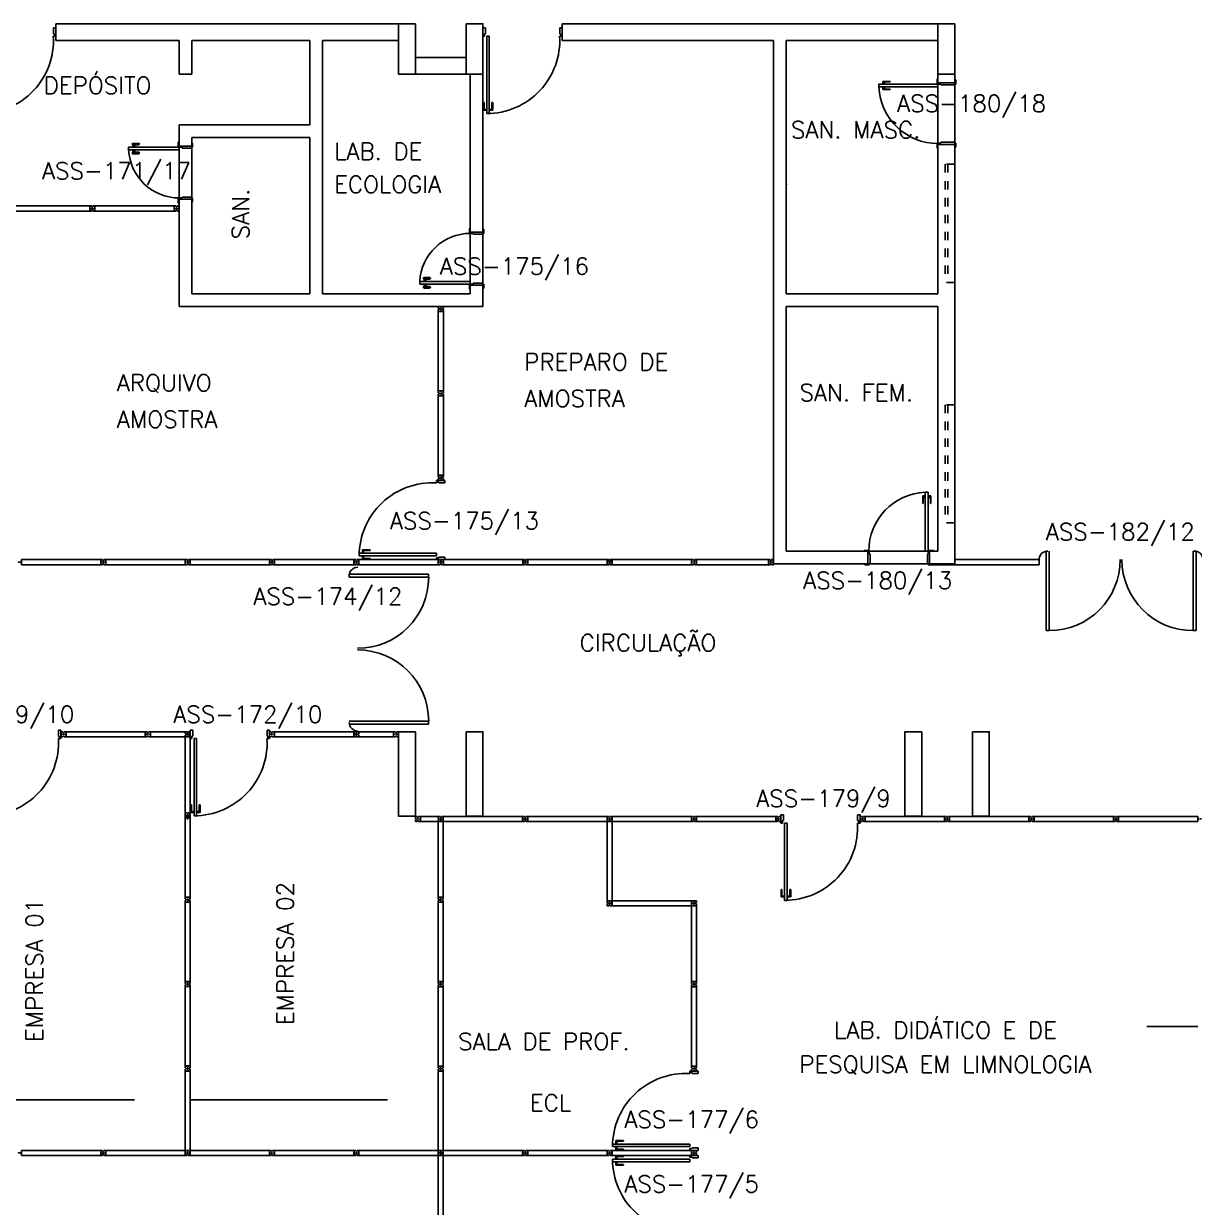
# Model space of a CAD drawing. Extents: x -248 to -11, y 347 to 447.
# Drawn here: x -65.11 to -51.24, y 365.43 to 379.45 of the extents above; entities that cross this region are included whole.
import ezdxf
from ezdxf.enums import TextEntityAlignment as Align

# ---------------------------------------------------------------- set-up
doc = ezdxf.new("R2010")
doc.units = 0
doc.header["$LTSCALE"] = 0.02
doc.header["$MEASUREMENT"] = 0
doc.linetypes.add('HIDDEN2', pattern=[0.1875, 0.125, -0.0625])
doc.layers.get('0').update_dxf_attribs({"linetype": 'CONTINUOUS'})
for name, color, linetype in [('ALV', 2, 'CONTINUOUS'), ('BANC', 2, 'CONTINUOUS'), ('DIV', 2, 'CONTINUOUS'), ('ESQ', 1, 'CONTINUOUS'), ('ESTR', 3, 'CONTINUOUS'), ('MARCO', 2, 'CONTINUOUS'), ('MAÇANETA', 1, 'CONTINUOUS'), ('PORTA', 2, 'CONTINUOUS'), ('SOLEIRA', 1, 'CONTINUOUS'), ('TEXT_CENTRO_CUSTO', 1, 'CONTINUOUS'), ('TEXTO', 2, 'CONTINUOUS'), ('TEXTO-ENDEREÇO', 2, 'CONTINUOUS')]:
    doc.layers.add(name, color=color, linetype=linetype)
doc.styles.add('UNB-100', font='simplex.shx', dxfattribs={"height": 0.2})
doc.styles.add('UNB-100-1', font='simplex.shx', dxfattribs={"height": 0.2})

# ---------------------------------------------------------------- blocks, each defined once
blk = doc.blocks.new('PILINT-SSS')
for points in [[(0.2, 0), (0.2, -0.6), (0, -0.6), (0, 0)], [(0.8, 0), (0.8, -0.6), (1, -0.6), (1, 0)], [(0.2, -8.39), (0.2, -9.39), (0, -9.39), (0, -8.39)], [(0.8, -8.39), (0.8, -9.39), (1, -9.39), (1, -8.39)]]:
    blk.add_lwpolyline(points, close=True)
blk = doc.blocks.new('DIVMT-SSS')
for p, q in [((-0.03, 0.008), (-0.03, 0.03)), ((-0.006, 0.03), (-0.03, 0.03)), ((-0.03, 0.008), (-0.02, 0.008)), ((-0.02, -0.008), (-0.02, 0.008)), ((-0.006, 0.02), (-0.006, 0.03)), ((0.006, 0.02), (-0.006, 0.02)), ((-0.005, 0), (0.005, 0)), ((0.005, 0), (-0.005, 0)), ((0, 0.005), (0, -0.005)), ((0, -0.005), (0, 0.005)), ((0.006, 0.03), (0.03, 0.03)), ((0.006, 0.02), (0.006, 0.03)), ((0.03, 0.008), (0.02, 0.008)), ((0.02, -0.008), (0.02, 0.008)), ((0.03, 0.008), (0.03, 0.03)), ((-0.03, -0.008), (-0.03, -0.03)), ((-0.03, -0.008), (-0.02, -0.008)), ((-0.03, -0.03), (-0.03, -0.97)), ((-0.03, -0.03), (-0.009, -0.03)), ((0.03, -0.03), (-0.03, -0.03)), ((-0.03, -0.03), (-0.006, -0.03)), ((-0.009, -0.03), (-0.027, -0.03)), ((-0.006, -0.02), (-0.006, -0.03)), ((-0.006, -0.02), (0.006, -0.02)), ((-0.006, -0.02), (-0.006, -0.03)), ((0.006, -0.02), (-0.006, -0.02)), ((0.005, -0.03), (-0.005, -0.03)), ((0.006, -0.02), (0.006, -0.03)), ((0.006, -0.02), (0.006, -0.03)), ((0.03, -0.03), (0.006, -0.03)), ((0.03, -0.008), (0.02, -0.008)), ((0.03, -0.008), (0.03, -0.03)), ((0.03, -0.03), (0.03, -0.97)), ((0.03, -0.97), (-0.03, -0.97)), ((-0.006, -0.98), (-0.006, -0.97)), ((-0.006, -0.98), (0.006, -0.98)), ((0.005, -0.97), (-0.005, -0.97)), ((0.006, -0.98), (0.006, -0.97)), ((0.006, -1.001), (-0.006, -1.001)), ((0, -0.994), (0, -1.007)), ((0, -1.02), (0, -1.021))]:
    blk.add_line(p, q)
blk = doc.blocks.new('PDV2D-SSS')
for p, q in [((-0.148, 0.925), (-0.108, 0.925)), ((-0.148, 0.925), (-0.148, 0.835)), ((-0.138, 0.915), (-0.108, 0.915)), ((-0.138, 0.915), (-0.138, 0.835)), ((-0.106, 0.965), (-0.076, 0.965)), ((-0.106, 0.05), (-0.106, 0.965)), ((-0.076, 0.05), (-0.076, 0.965)), ((-0.034, 0.925), (-0.074, 0.925)), ((-0.044, 0.915), (-0.074, 0.915)), ((-0.044, 0.915), (-0.044, 0.835)), ((-0.034, 0.925), (-0.034, 0.835)), ((-0.138, 0.835), (-0.148, 0.835)), ((-0.044, 0.835), (-0.034, 0.835)), ((-0.95, 0.05), (-0.97, 0.05)), ((-0.97, 0.05), (-0.97, 0.035)), ((-0.97, 0.035), (-0.97, -0.035)), ((-0.95, 0.02), (-0.95, 0.05)), ((-0.95, 0.02), (-0.94, 0.02)), ((-0.94, -0.05), (-0.94, 0.02)), ((-0.076, 0.05), (-0.106, 0.05)), ((-0.051, 0.02), (-0.061, 0.02)), ((-0.061, -0.05), (-0.061, 0.02)), ((-0.051, 0.05), (-0.031, 0.05)), ((-0.051, 0.02), (-0.051, 0.05)), ((-0.031, 0.05), (-0.031, -0.05)), ((-0.97, -0.035), (-0.97, -0.05)), ((-0.97, -0.05), (-0.94, -0.05)), ((-0.031, -0.05), (-0.061, -0.05))]:
    blk.add_line(p, q)
at = {"color": 1}
blk.add_arc((-0.076, 0.1), 0.865, 90, 183.3214, dxfattribs=at)
blk = doc.blocks.new('MTT-SSS')
for p, q in [((-0.008, 0.03), (-0.03, 0.03)), ((-0.03, 0.03), (-0.03, 0.006)), ((-0.0185, 0.006), (-0.03, 0.006)), ((-0.0185, -0.006), (-0.0185, 0.006)), ((-0.008, 0.03), (-0.008, 0.02)), ((-0.008, 0.02), (0.008, 0.02)), ((-0.0051, 0), (0.0051, 0)), ((0, -0.0051), (0, 0.0051)), ((0.008, 0.03), (0.03, 0.03)), ((0.008, 0.03), (0.008, 0.02)), ((0.0205, -0.006), (0.0205, 0.006)), ((0.0205, 0.006), (0.03, 0.006)), ((0.03, 0.006), (0.03, 0.03)), ((-0.03, -0.03), (-0.03, -0.006)), ((-0.0185, -0.006), (-0.03, -0.006)), ((-0.008, -0.03), (-0.03, -0.03)), ((-0.008, -0.02), (0.008, -0.02)), ((-0.008, -0.03), (-0.008, -0.02)), ((0.008, -0.03), (0.008, -0.02)), ((0.008, -0.03), (0.03, -0.03)), ((0.0205, -0.006), (0.03, -0.006)), ((0.03, -0.006), (0.03, -0.03))]:
    blk.add_line(p, q)
blk = doc.blocks.new('PDV2E-SSS')
at = {"layer": 'DIV'}
for p, q in [((0.034, 0.925), (0.034, 0.835)), ((0.034, 0.925), (0.074, 0.925)), ((0.044, 0.915), (0.044, 0.835)), ((0.044, 0.915), (0.074, 0.915)), ((0.076, 0.05), (0.076, 0.965)), ((0.106, 0.965), (0.076, 0.965)), ((0.106, 0.05), (0.106, 0.965)), ((0.148, 0.925), (0.108, 0.925)), ((0.138, 0.915), (0.108, 0.915)), ((0.138, 0.915), (0.138, 0.835)), ((0.148, 0.925), (0.148, 0.835)), ((0.044, 0.835), (0.034, 0.835)), ((0.138, 0.835), (0.148, 0.835)), ((0.031, 0.05), (0.031, -0.05)), ((0.051, 0.05), (0.031, 0.05)), ((0.051, 0.02), (0.051, 0.05)), ((0.051, 0.02), (0.061, 0.02)), ((0.061, -0.05), (0.061, 0.02)), ((0.076, 0.05), (0.106, 0.05)), ((0.95, 0.02), (0.94, 0.02)), ((0.94, -0.05), (0.94, 0.02)), ((0.95, 0.02), (0.95, 0.05)), ((0.95, 0.05), (0.97, 0.05)), ((0.97, 0.05), (0.97, 0.035)), ((0.97, 0.035), (0.97, -0.035)), ((0.031, -0.05), (0.061, -0.05)), ((0.97, -0.05), (0.94, -0.05)), ((0.97, -0.035), (0.97, -0.05))]:
    blk.add_line(p, q, dxfattribs=at)
at = {"layer": 'DIV', "color": 1}
blk.add_arc((0.076, 0.1), 0.865, 356.6786, 90, dxfattribs=at)
blk = doc.blocks.new('MACANETA-SSS')
at = {"layer": 'MAÇANETA'}
for p, q in [((-0.077, 0.052), (-0.077, 0.12)), ((-0.059, 0.052), (-0.059, 0.12)), ((-0.059, 0.075), (-0.036, 0.075)), ((-0.059, 0.052), (-0.036, 0.052)), ((-0.036, 0.044), (-0.036, 0.084)), ((-0.036, 0.084), (-0.03, 0.084)), ((-0.036, 0.044), (-0.03, 0.044)), ((0.006, 0.084), (0, 0.084)), ((0.006, 0.044), (0, 0.044)), ((0.006, 0.044), (0.006, 0.084)), ((0.029, 0.075), (0.006, 0.075)), ((0.029, 0.052), (0.006, 0.052)), ((0.029, 0.052), (0.029, 0.12)), ((0.047, 0.052), (0.047, 0.12))]:
    blk.add_line(p, q, dxfattribs=at)
for centre, start, end in [((-0.068, 0.12), 90, 180), ((-0.068, 0.052), 180, 270), ((-0.068, 0.12), 0, 90), ((-0.068, 0.052), 270, 0), ((0.038, 0.12), 90, 180), ((0.038, 0.052), 180, 270), ((0.038, 0.12), 0, 90), ((0.038, 0.052), 270, 0)]:
    blk.add_arc(centre, 0.00874, start, end, dxfattribs=at)
blk = doc.blocks.new('DOOR-60-SSS')
at = {"layer": 'PORTA'}
for p, q in [((-0.045, -0.6), (-0.045, 0)), ((-0.015, 0), (-0.045, 0)), ((-0.015, -0.6), (-0.015, 0)), ((-0.045, -0.6), (-0.015, -0.6))]:
    blk.add_line(p, q, dxfattribs=at)
at = {"layer": 'PORTA', "color": 1}
blk.add_arc((-0.015, 0), 0.6, 180, 267.134, dxfattribs=at)
at = {"layer": 'PORTA'}
blk.add_blockref('MACANETA-SSS', (-0.015, -0.6), dxfattribs=at)
blk = doc.blocks.new('PDVDP-SSS')
for p, q in [((0.112, 0.84), (0.112, -0.1)), ((0.147, 0.84), (0.112, 0.84)), ((0.147, 0.84), (0.147, -0.1)), ((1.853, 0.84), (1.888, 0.84)), ((1.853, 0.84), (1.853, -0.1)), ((1.888, 0.84), (1.888, -0.1)), ((0.009, 0), (-0.009, 0)), ((0, -0.012), (0, 0.01)), ((0.147, -0.1), (0.112, -0.1))]:
    blk.add_line(p, q)
at = {"color": 1}
for centre, radius, start, end in [((0.148, -0.002), 0.843, 0, 90), ((1.853, -0.002), 0.843, 90, 180), ((0.131, 0), 0.101, 180, 270), ((1.87, 0), 0.101, 270, 0)]:
    blk.add_arc(centre, radius, start, end, dxfattribs=at)
blk = doc.blocks.new('MTT')
for p, q in [((-0.008, 0.03), (-0.03, 0.03)), ((-0.03, 0.03), (-0.03, 0.006)), ((-0.0185, 0.006), (-0.03, 0.006)), ((-0.0185, -0.006), (-0.0185, 0.006)), ((-0.008, 0.03), (-0.008, 0.02)), ((-0.008, 0.02), (0.008, 0.02)), ((-0.0051, 0), (0.0051, 0)), ((0, -0.0051), (0, 0.0051)), ((0.008, 0.03), (0.03, 0.03)), ((0.008, 0.03), (0.008, 0.02)), ((0.0205, -0.006), (0.0205, 0.006)), ((0.0205, 0.006), (0.03, 0.006)), ((0.03, 0.006), (0.03, 0.03)), ((-0.03, -0.03), (-0.03, -0.006)), ((-0.0185, -0.006), (-0.03, -0.006)), ((-0.008, -0.03), (-0.03, -0.03)), ((-0.008, -0.02), (0.008, -0.02)), ((-0.008, -0.03), (-0.008, -0.02)), ((0.008, -0.03), (0.008, -0.02)), ((0.008, -0.03), (0.03, -0.03)), ((0.0205, -0.006), (0.03, -0.006)), ((0.03, -0.006), (0.03, -0.03))]:
    blk.add_line(p, q)
blk = doc.blocks.new('MDIVMT-SSS')
for p, q in [((-0.03, 0.03), (-0.03, 0.006)), ((-0.008, 0.03), (-0.03, 0.03)), ((-0.0185, 0.006), (-0.03, 0.006)), ((-0.0185, -0.006), (-0.0185, 0.006)), ((-0.008, 0.03), (-0.008, 0.02)), ((-0.008, 0.02), (0.008, 0.02)), ((-0.0051, 0), (0.0051, 0)), ((-0.0051, 0), (0.0051, 0)), ((0, -0.0051), (0, 0.0051)), ((0, -0.0051), (0, 0.0051)), ((0.008, 0.03), (0.008, 0.02)), ((0.008, 0.03), (0.03, 0.03)), ((0.0205, 0.006), (0.03, 0.006)), ((0.0205, -0.006), (0.0205, 0.006)), ((0.0205, 0.006), (0.03, 0.006)), ((0.0205, -0.006), (0.0205, 0.006)), ((0.03, 0.03), (0.03, -0.03)), ((0.03, 0.03), (0.47, 0.03)), ((0.03, 0.006), (0.03, 0.03)), ((0.03, 0.009), (0.03, 0.027)), ((0.03, 0.005), (0.03, -0.005)), ((0.47, 0.03), (0.47, -0.03)), ((0.4795, 0.006), (0.47, 0.006)), ((0.47, 0.005), (0.47, -0.005)), ((0.4795, -0.006), (0.4795, 0.006)), ((0.4949, 0), (0.5051, 0)), ((0.5051, 0), (0.4949, 0)), ((0.5, -0.0051), (0.5, 0.0051)), ((-0.0185, -0.006), (-0.03, -0.006)), ((-0.03, -0.03), (-0.03, -0.006)), ((-0.008, -0.03), (-0.03, -0.03)), ((-0.008, -0.03), (-0.008, -0.02)), ((-0.008, -0.02), (0.008, -0.02)), ((0.008, -0.03), (0.008, -0.02)), ((0.008, -0.03), (0.03, -0.03)), ((0.0205, -0.006), (0.03, -0.006)), ((0.0205, -0.006), (0.03, -0.006)), ((0.03, -0.006), (0.03, -0.03)), ((0.03, -0.03), (0.03, -0.009)), ((0.03, -0.009), (0.03, -0.027)), ((0.03, -0.03), (0.47, -0.03)), ((0.4795, -0.006), (0.47, -0.006))]:
    blk.add_line(p, q)

msp = doc.modelspace()

# ---------------------------------------------------------------- linework, layer by layer
at = {"layer": 'ALV'}
for p, q in [((-64.727, 379.453), (-60.675, 379.453)), ((-64.727, 379.453), (-64.727, 379.253)), ((-58.727, 379.453), (-54.274, 379.453)), ((-58.727, 379.453), (-58.727, 379.253)), ((-64.727, 379.253), (-63.266, 379.253)), ((-63.266, 379.253), (-63.266, 378.853)), ((-63.116, 379.253), (-61.716, 379.253)), ((-63.116, 379.253), (-63.116, 378.853)), ((-61.716, 379.253), (-61.716, 378.253)), ((-61.566, 379.253), (-61.566, 376.253)), ((-61.566, 379.253), (-60.675, 379.253)), ((-58.727, 379.253), (-56.224, 379.253)), ((-56.224, 379.253), (-56.224, 373.053)), ((-56.074, 379.253), (-56.074, 376.253)), ((-56.074, 379.253), (-54.274, 379.253)), ((-59.866, 379.053), (-60.466, 379.053)), ((-63.266, 378.853), (-63.116, 378.853)), ((-59.866, 378.853), (-60.466, 378.853)), ((-59.816, 378.853), (-59.816, 376.983)), ((-59.666, 378.853), (-59.666, 376.983)), ((-54.274, 378.753), (-54.274, 378.853)), ((-54.074, 378.753), (-54.074, 378.853)), ((-54.274, 378.753), (-54.074, 378.753)), ((-63.266, 378.253), (-63.266, 378.003)), ((-63.266, 378.253), (-61.716, 378.253)), ((-63.116, 378.103), (-63.116, 378.003)), ((-63.116, 378.103), (-61.716, 378.103)), ((-61.716, 378.103), (-61.716, 376.253)), ((-63.266, 378.003), (-63.116, 378.003)), ((-54.274, 378.023), (-54.274, 376.253)), ((-54.274, 378.023), (-54.074, 378.023)), ((-54.074, 378.023), (-54.074, 373.053)), ((-63.266, 377.373), (-63.266, 376.103)), ((-63.266, 377.373), (-63.116, 377.373)), ((-63.116, 377.373), (-63.116, 376.253)), ((-59.816, 376.983), (-59.666, 376.983)), ((-59.816, 376.353), (-59.816, 376.253)), ((-59.816, 376.353), (-59.666, 376.353)), ((-59.666, 376.353), (-59.666, 376.103)), ((-63.116, 376.253), (-61.716, 376.253)), ((-61.566, 376.253), (-59.816, 376.253)), ((-54.274, 376.253), (-56.074, 376.253)), ((-63.266, 376.103), (-59.666, 376.103)), ((-54.274, 376.103), (-56.074, 376.103)), ((-56.074, 376.103), (-56.074, 373.203)), ((-54.274, 376.103), (-54.274, 373.203)), ((-55.104, 373.203), (-56.074, 373.203)), ((-55.104, 373.203), (-55.104, 373.053)), ((-54.374, 373.203), (-54.374, 373.053)), ((-55.104, 373.053), (-56.224, 373.053)), ((-54.074, 373.053), (-54.374, 373.053))]:
    msp.add_line(p, q, dxfattribs=at)
at = {"layer": 'BANC'}
for p, q in [((-51.196, 367.573), (-51.798, 367.573)), ((-63.796, 366.704), (-66.136, 366.704)), ((-60.796, 366.704), (-63.136, 366.704))]:
    msp.add_line(p, q, dxfattribs=at)
at = {"layer": 'DIV'}
for p, q in [((-60.195, 374.044), (-60.135, 374.044)), ((-63.195, 373.103), (-63.195, 373.079)), ((-63.173, 373.103), (-63.195, 373.103)), ((-63.195, 373.043), (-63.195, 373.103)), ((-63.195, 373.103), (-63.195, 373.082)), ((-63.195, 373.043), (-63.195, 373.103)), ((-63.195, 373.082), (-63.195, 373.1)), ((-63.185, 373.079), (-63.195, 373.079)), ((-63.185, 373.079), (-63.195, 373.079)), ((-63.185, 373.079), (-63.195, 373.079)), ((-63.195, 373.068), (-63.195, 373.078)), ((-63.195, 373.068), (-63.195, 373.078)), ((-63.185, 373.067), (-63.195, 373.067)), ((-63.195, 373.043), (-63.195, 373.067)), ((-63.185, 373.067), (-63.195, 373.067)), ((-63.185, 373.067), (-63.195, 373.067)), ((-63.173, 373.043), (-63.195, 373.043)), ((-63.185, 373.067), (-63.185, 373.079)), ((-63.185, 373.079), (-63.185, 373.067)), ((-63.185, 373.079), (-63.185, 373.067)), ((-63.173, 373.103), (-63.173, 373.093)), ((-63.173, 373.093), (-63.157, 373.093)), ((-63.173, 373.053), (-63.157, 373.053)), ((-63.173, 373.043), (-63.173, 373.053)), ((-63.171, 373.073), (-63.158, 373.073)), ((-63.17, 373.073), (-63.16, 373.073)), ((-63.16, 373.073), (-63.17, 373.073)), ((-63.165, 373.068), (-63.165, 373.078)), ((-63.165, 373.078), (-63.165, 373.068)), ((-63.164, 373.067), (-63.164, 373.079)), ((-63.157, 373.103), (-63.157, 373.093)), ((-63.157, 373.103), (-63.135, 373.103)), ((-63.157, 373.043), (-63.157, 373.053)), ((-63.157, 373.043), (-63.135, 373.043)), ((-63.145, 373.073), (-63.144, 373.073)), ((-63.144, 373.067), (-63.144, 373.079)), ((-63.144, 373.079), (-63.135, 373.079)), ((-63.144, 373.067), (-63.135, 373.067)), ((-63.135, 373.079), (-63.135, 373.103)), ((-63.135, 373.067), (-63.135, 373.043)), ((-57.135, 373.043), (-57.135, 373.103)), ((-56.284, 373.103), (-57.135, 373.103)), ((-56.284, 373.043), (-57.135, 373.043)), ((-56.284, 373.043), (-56.284, 373.103)), ((-62.196, 371.063), (-62.196, 371.039)), ((-62.174, 371.063), (-62.196, 371.063)), ((-62.196, 371.063), (-62.196, 371.003)), ((-62.186, 371.039), (-62.196, 371.039)), ((-62.186, 371.039), (-62.196, 371.039)), ((-62.196, 371.038), (-62.196, 371.028)), ((-62.186, 371.027), (-62.196, 371.027)), ((-62.196, 371.003), (-62.196, 371.027)), ((-62.186, 371.027), (-62.196, 371.027)), ((-62.196, 371.024), (-62.196, 371.006)), ((-62.196, 371.003), (-62.196, 371.024)), ((-62.174, 371.003), (-62.196, 371.003)), ((-62.186, 371.039), (-62.186, 371.027)), ((-62.186, 371.027), (-62.186, 371.039)), ((-62.174, 371.063), (-62.174, 371.053)), ((-62.174, 371.053), (-62.158, 371.053)), ((-62.174, 371.003), (-62.174, 371.013)), ((-62.174, 371.013), (-62.158, 371.013)), ((-62.171, 371.033), (-62.161, 371.033)), ((-62.161, 371.033), (-62.171, 371.033)), ((-62.166, 371.038), (-62.166, 371.028)), ((-62.166, 371.028), (-62.166, 371.038)), ((-62.158, 371.063), (-62.158, 371.053)), ((-62.158, 371.063), (-62.136, 371.063)), ((-62.158, 371.003), (-62.158, 371.013)), ((-62.158, 371.003), (-62.136, 371.003)), ((-62.145, 371.039), (-62.145, 371.027)), ((-62.145, 371.039), (-62.136, 371.039)), ((-62.145, 371.027), (-62.136, 371.027)), ((-62.136, 371.039), (-62.136, 371.063)), ((-62.136, 371.027), (-62.136, 371.003)), ((-60.466, 370.037), (-60.466, 370.061)), ((-60.444, 370.061), (-60.466, 370.061)), ((-60.457, 370.037), (-60.466, 370.037)), ((-60.466, 370.025), (-60.466, 370.001)), ((-60.457, 370.025), (-60.466, 370.025)), ((-60.444, 370.001), (-60.466, 370.001)), ((-60.457, 370.037), (-60.457, 370.025)), ((-60.444, 370.061), (-60.444, 370.051)), ((-60.428, 370.051), (-60.444, 370.051)), ((-60.444, 370.001), (-60.444, 370.011)), ((-60.428, 370.011), (-60.444, 370.011)), ((-60.442, 370.031), (-60.431, 370.031)), ((-60.431, 370.031), (-60.442, 370.031)), ((-60.436, 370.026), (-60.436, 370.036)), ((-60.436, 370.036), (-60.436, 370.026)), ((-60.428, 370.061), (-60.406, 370.061)), ((-60.428, 370.061), (-60.428, 370.051)), ((-60.428, 370.001), (-60.428, 370.011)), ((-60.428, 370.001), (-60.406, 370.001)), ((-60.416, 370.037), (-60.406, 370.037)), ((-60.416, 370.025), (-60.416, 370.037)), ((-60.416, 370.037), (-60.406, 370.037)), ((-60.416, 370.037), (-60.416, 370.025)), ((-60.416, 370.025), (-60.406, 370.025)), ((-60.416, 370.025), (-60.406, 370.025)), ((-60.406, 370.061), (-60.196, 370.061)), ((-60.406, 370.061), (-60.406, 370.001)), ((-60.406, 370.061), (-60.406, 370.037)), ((-60.406, 370.036), (-60.406, 370.026)), ((-60.406, 370.001), (-60.406, 370.025)), ((-60.406, 370.001), (-60.406, 370.022)), ((-60.406, 370.022), (-60.406, 370.004)), ((-60.406, 370.001), (-60.196, 370.001)), ((-60.196, 369.103), (-60.196, 370)), ((-60.196, 370), (-60.136, 370)), ((-60.173, 370.031), (-60.16, 370.031)), ((-60.172, 370.01), (-60.172, 370)), ((-60.16, 370.01), (-60.172, 370.01)), ((-60.171, 370), (-60.161, 370)), ((-60.166, 370.024), (-60.166, 370.038)), ((-60.166, 370.005), (-60.166, 370.006)), ((-60.16, 370.01), (-60.16, 370)), ((-60.136, 369.103), (-60.136, 370)), ((-60.196, 369.103), (-60.136, 369.103)), ((-60.196, 369.081), (-60.196, 369.103)), ((-60.196, 369.103), (-60.172, 369.103)), ((-60.196, 369.081), (-60.186, 369.081)), ((-60.196, 369.065), (-60.196, 369.043)), ((-60.196, 369.065), (-60.186, 369.065)), ((-60.172, 369.043), (-60.196, 369.043)), ((-60.186, 369.081), (-60.186, 369.065)), ((-60.172, 369.093), (-60.172, 369.103)), ((-60.172, 369.093), (-60.172, 369.103)), ((-60.16, 369.093), (-60.172, 369.093)), ((-60.172, 369.093), (-60.16, 369.093)), ((-60.161, 369.073), (-60.172, 369.073)), ((-60.172, 369.073), (-60.161, 369.073)), ((-60.172, 369.052), (-60.172, 369.043)), ((-60.172, 369.052), (-60.16, 369.052)), ((-60.171, 369.103), (-60.161, 369.103)), ((-60.166, 369.068), (-60.166, 369.078)), ((-60.166, 369.078), (-60.166, 369.068)), ((-60.16, 369.093), (-60.16, 369.103)), ((-60.136, 369.103), (-60.16, 369.103)), ((-60.16, 369.093), (-60.16, 369.103)), ((-60.16, 369.052), (-60.16, 369.043)), ((-60.16, 369.043), (-60.136, 369.043)), ((-60.136, 369.103), (-60.157, 369.103)), ((-60.157, 369.103), (-60.139, 369.103)), ((-60.146, 369.081), (-60.146, 369.065)), ((-60.136, 369.081), (-60.146, 369.081)), ((-60.136, 369.065), (-60.146, 369.065)), ((-60.136, 369.081), (-60.136, 369.103)), ((-60.136, 369.065), (-60.136, 369.043)), ((-57.196, 369.062), (-57.136, 369.062)), ((-57.196, 369.04), (-57.196, 369.062)), ((-57.196, 369.062), (-57.172, 369.062)), ((-57.196, 369.04), (-57.186, 369.04)), ((-57.196, 369.024), (-57.196, 369.002)), ((-57.196, 369.024), (-57.186, 369.024)), ((-57.172, 369.002), (-57.196, 369.002)), ((-57.196, 369.002), (-57.136, 369.002)), ((-57.196, 368.103), (-57.196, 369.002)), ((-57.186, 369.04), (-57.186, 369.024)), ((-57.173, 369.032), (-57.16, 369.032)), ((-57.172, 369.052), (-57.172, 369.062)), ((-57.172, 369.052), (-57.172, 369.062)), ((-57.16, 369.052), (-57.172, 369.052)), ((-57.172, 369.052), (-57.16, 369.052)), ((-57.161, 369.032), (-57.172, 369.032)), ((-57.172, 369.032), (-57.161, 369.032)), ((-57.172, 369.011), (-57.172, 369.002)), ((-57.172, 369.011), (-57.16, 369.011)), ((-57.16, 369.011), (-57.172, 369.011)), ((-57.172, 369.011), (-57.172, 369.002)), ((-57.171, 369.062), (-57.161, 369.062)), ((-57.171, 369.002), (-57.161, 369.002)), ((-57.166, 369.051), (-57.166, 369.052)), ((-57.166, 369.025), (-57.166, 369.039)), ((-57.166, 369.027), (-57.166, 369.037)), ((-57.166, 369.037), (-57.166, 369.027)), ((-57.16, 369.052), (-57.16, 369.062)), ((-57.136, 369.062), (-57.16, 369.062)), ((-57.16, 369.052), (-57.16, 369.062)), ((-57.16, 369.011), (-57.16, 369.002)), ((-57.16, 369.011), (-57.16, 369.002)), ((-57.16, 369.002), (-57.136, 369.002)), ((-57.136, 369.062), (-57.157, 369.062)), ((-57.157, 369.062), (-57.139, 369.062)), ((-57.146, 369.04), (-57.146, 369.024)), ((-57.136, 369.04), (-57.146, 369.04)), ((-57.136, 369.024), (-57.146, 369.024)), ((-57.136, 369.04), (-57.136, 369.062)), ((-57.136, 369.024), (-57.136, 369.002)), ((-57.136, 368.103), (-57.136, 369.002)), ((-57.196, 368.103), (-57.136, 368.103)), ((-57.196, 368.081), (-57.196, 368.103)), ((-57.196, 368.103), (-57.172, 368.103)), ((-57.196, 368.081), (-57.186, 368.081)), ((-57.196, 368.065), (-57.196, 368.043)), ((-57.196, 368.065), (-57.186, 368.065)), ((-57.172, 368.043), (-57.196, 368.043)), ((-57.186, 368.081), (-57.186, 368.065)), ((-57.172, 368.093), (-57.172, 368.103)), ((-57.172, 368.093), (-57.172, 368.103)), ((-57.16, 368.093), (-57.172, 368.093)), ((-57.172, 368.093), (-57.16, 368.093)), ((-57.161, 368.073), (-57.172, 368.073)), ((-57.172, 368.073), (-57.161, 368.073)), ((-57.172, 368.052), (-57.172, 368.043)), ((-57.172, 368.052), (-57.16, 368.052)), ((-57.171, 368.103), (-57.161, 368.103)), ((-57.166, 368.068), (-57.166, 368.078)), ((-57.166, 368.078), (-57.166, 368.068)), ((-57.16, 368.093), (-57.16, 368.103)), ((-57.136, 368.103), (-57.16, 368.103)), ((-57.16, 368.093), (-57.16, 368.103)), ((-57.16, 368.052), (-57.16, 368.043)), ((-57.16, 368.043), (-57.136, 368.043)), ((-57.136, 368.103), (-57.157, 368.103)), ((-57.157, 368.103), (-57.139, 368.103)), ((-57.146, 368.081), (-57.146, 368.065)), ((-57.136, 368.081), (-57.146, 368.081)), ((-57.136, 368.065), (-57.146, 368.065)), ((-57.136, 368.081), (-57.136, 368.103)), ((-57.136, 368.065), (-57.136, 368.043))]:
    msp.add_line(p, q, dxfattribs=at)
at = {"layer": 'ESQ', "linetype": 'HIDDEN2'}
for p, q in [((-54.074, 377.788), (-54.274, 377.788)), ((-54.189, 377.788), (-54.189, 376.388)), ((-54.159, 377.788), (-54.159, 376.388)), ((-54.074, 376.388), (-54.274, 376.388)), ((-54.074, 374.938), (-54.274, 374.938)), ((-54.189, 374.938), (-54.189, 373.538)), ((-54.159, 374.938), (-54.159, 373.538)), ((-54.074, 373.538), (-54.274, 373.538))]:
    msp.add_line(p, q, dxfattribs=at)
at = {"layer": 'ESTR'}
for points in [[(-54.074, 379.453), (-54.074, 378.853), (-54.274, 378.853), (-54.274, 379.453)], [(-54.466, 371.063), (-54.466, 370.063), (-54.666, 370.063), (-54.666, 371.063)], [(-53.866, 371.063), (-53.866, 370.063), (-53.666, 370.063), (-53.666, 371.063)]]:
    msp.add_lwpolyline(points, close=True, dxfattribs=at)
at = {"layer": 'MARCO'}
for p, q in [((-63.276, 378.048), (-63.276, 377.998)), ((-63.266, 378.048), (-63.276, 378.048)), ((-63.276, 377.998), (-63.266, 377.998)), ((-63.266, 378.003), (-63.266, 377.998)), ((-63.266, 377.998), (-63.266, 377.988)), ((-63.266, 377.988), (-63.231, 377.988)), ((-63.231, 377.988), (-63.231, 377.978)), ((-63.231, 377.978), (-63.116, 377.978)), ((-63.106, 378.038), (-63.116, 378.038)), ((-63.116, 378.003), (-63.116, 377.988)), ((-63.116, 377.988), (-63.106, 377.988)), ((-63.116, 377.978), (-63.116, 377.988)), ((-63.106, 377.988), (-63.106, 378.038)), ((-63.231, 377.398), (-63.116, 377.398)), ((-63.231, 377.388), (-63.231, 377.398)), ((-63.116, 377.398), (-63.116, 377.388)), ((-63.276, 377.378), (-63.266, 377.378)), ((-63.276, 377.328), (-63.276, 377.378)), ((-63.266, 377.328), (-63.276, 377.328)), ((-63.266, 377.378), (-63.266, 377.388)), ((-63.266, 377.388), (-63.231, 377.388)), ((-63.266, 377.373), (-63.266, 377.378)), ((-63.116, 377.373), (-63.116, 377.388)), ((-63.116, 377.388), (-63.106, 377.388)), ((-63.106, 377.338), (-63.116, 377.338)), ((-63.106, 377.388), (-63.106, 377.338)), ((-59.826, 377.028), (-59.826, 376.978)), ((-59.816, 377.028), (-59.826, 377.028)), ((-59.826, 376.978), (-59.816, 376.978)), ((-59.816, 376.983), (-59.816, 376.978)), ((-59.816, 376.978), (-59.816, 376.968)), ((-59.656, 377.018), (-59.666, 377.018)), ((-59.666, 376.983), (-59.666, 376.968)), ((-59.656, 376.968), (-59.656, 377.018)), ((-59.816, 376.968), (-59.781, 376.968)), ((-59.781, 376.968), (-59.781, 376.958)), ((-59.781, 376.958), (-59.666, 376.958)), ((-59.666, 376.968), (-59.656, 376.968)), ((-59.666, 376.958), (-59.666, 376.968)), ((-59.826, 376.358), (-59.816, 376.358)), ((-59.826, 376.308), (-59.826, 376.358)), ((-59.816, 376.308), (-59.826, 376.308)), ((-59.816, 376.368), (-59.781, 376.368)), ((-59.816, 376.358), (-59.816, 376.368)), ((-59.816, 376.353), (-59.816, 376.358)), ((-59.781, 376.378), (-59.666, 376.378)), ((-59.781, 376.368), (-59.781, 376.378)), ((-59.666, 376.378), (-59.666, 376.368)), ((-59.666, 376.353), (-59.666, 376.368)), ((-59.666, 376.368), (-59.656, 376.368)), ((-59.656, 376.318), (-59.666, 376.318)), ((-59.656, 376.368), (-59.656, 376.318))]:
    msp.add_line(p, q, dxfattribs=at)
at = {"layer": 'MAÇANETA'}
for p, q in [((-54.937, 378.741), (-54.902, 378.741)), ((-54.937, 378.741), (-54.937, 378.738)), ((-54.937, 378.7), (-54.937, 378.703)), ((-54.937, 378.7), (-54.902, 378.7)), ((-54.929, 378.768), (-54.929, 378.741)), ((-54.929, 378.768), (-54.839, 378.768)), ((-54.929, 378.763), (-54.839, 378.763)), ((-54.929, 378.673), (-54.929, 378.7)), ((-54.929, 378.678), (-54.839, 378.678)), ((-54.929, 378.673), (-54.839, 378.673)), ((-54.909, 378.763), (-54.909, 378.741)), ((-54.909, 378.678), (-54.909, 378.7)), ((-54.902, 378.741), (-54.902, 378.738)), ((-54.902, 378.7), (-54.902, 378.703)), ((-54.839, 378.768), (-54.839, 378.763)), ((-54.839, 378.673), (-54.839, 378.678))]:
    msp.add_line(p, q, dxfattribs=at)
at = {"layer": 'PORTA'}
for p, q in [((-54.274, 378.798), (-54.284, 378.798)), ((-54.284, 378.798), (-54.284, 378.748)), ((-54.974, 378.738), (-54.274, 378.738)), ((-54.974, 378.703), (-54.974, 378.738)), ((-54.974, 378.703), (-54.274, 378.703)), ((-54.284, 378.748), (-54.274, 378.748)), ((-54.274, 378.753), (-54.274, 378.748)), ((-54.274, 378.748), (-54.274, 378.738)), ((-54.274, 378.738), (-54.239, 378.738)), ((-54.274, 378.738), (-54.274, 378.703)), ((-54.239, 378.738), (-54.239, 378.728)), ((-54.239, 378.728), (-54.074, 378.728)), ((-54.064, 378.788), (-54.074, 378.788)), ((-54.074, 378.753), (-54.074, 378.738)), ((-54.074, 378.728), (-54.074, 378.738)), ((-54.074, 378.738), (-54.064, 378.738)), ((-54.064, 378.738), (-54.064, 378.788)), ((-54.284, 377.978), (-54.284, 378.028)), ((-54.284, 378.028), (-54.274, 378.028)), ((-54.274, 377.978), (-54.284, 377.978)), ((-54.274, 378.028), (-54.274, 378.038)), ((-54.274, 378.038), (-54.239, 378.038)), ((-54.274, 378.023), (-54.274, 378.028)), ((-54.239, 378.038), (-54.239, 378.048)), ((-54.239, 378.048), (-54.074, 378.048)), ((-54.074, 378.048), (-54.074, 378.038)), ((-54.074, 378.038), (-54.064, 378.038)), ((-54.074, 378.023), (-54.074, 378.038)), ((-54.064, 377.988), (-54.074, 377.988)), ((-54.064, 378.038), (-54.064, 377.988)), ((-56.069, 377.553), (-56.069, 377.543)), ((-54.424, 373.903), (-54.424, 373.203)), ((-54.424, 373.903), (-54.389, 373.903)), ((-54.389, 373.903), (-54.389, 373.203)), ((-54.454, 373.858), (-54.454, 373.768)), ((-54.454, 373.858), (-54.427, 373.858)), ((-54.454, 373.768), (-54.449, 373.768)), ((-54.449, 373.858), (-54.449, 373.768)), ((-54.449, 373.838), (-54.427, 373.838)), ((-54.427, 373.866), (-54.424, 373.866)), ((-54.427, 373.866), (-54.427, 373.831)), ((-54.427, 373.831), (-54.424, 373.831)), ((-54.386, 373.866), (-54.389, 373.866)), ((-54.386, 373.831), (-54.389, 373.831)), ((-54.386, 373.866), (-54.386, 373.831)), ((-54.359, 373.858), (-54.386, 373.858)), ((-54.364, 373.838), (-54.386, 373.838)), ((-54.364, 373.858), (-54.364, 373.768)), ((-54.359, 373.768), (-54.364, 373.768)), ((-54.359, 373.858), (-54.359, 373.768)), ((-55.149, 373.203), (-55.149, 373.213)), ((-55.149, 373.213), (-55.099, 373.213)), ((-55.104, 373.203), (-55.099, 373.203)), ((-55.099, 373.213), (-55.099, 373.203)), ((-55.099, 373.203), (-55.089, 373.203)), ((-55.089, 373.203), (-55.089, 373.168)), ((-54.389, 373.203), (-54.424, 373.203)), ((-54.379, 373.203), (-54.389, 373.203)), ((-54.389, 373.203), (-54.389, 373.168)), ((-54.329, 373.213), (-54.379, 373.213)), ((-54.379, 373.213), (-54.379, 373.203)), ((-54.374, 373.203), (-54.379, 373.203)), ((-54.274, 373.203), (-54.374, 373.203)), ((-54.329, 373.203), (-54.329, 373.213)), ((-55.139, 373.043), (-55.139, 373.053)), ((-55.089, 373.043), (-55.139, 373.043)), ((-55.104, 373.053), (-55.089, 373.053)), ((-55.089, 373.168), (-55.079, 373.168)), ((-55.079, 373.053), (-55.089, 373.053)), ((-55.089, 373.053), (-55.089, 373.043)), ((-55.079, 373.168), (-55.079, 373.053)), ((-54.389, 373.168), (-54.399, 373.168)), ((-54.399, 373.168), (-54.399, 373.053)), ((-54.399, 373.053), (-54.389, 373.053)), ((-54.389, 373.053), (-54.389, 373.043)), ((-54.374, 373.053), (-54.389, 373.053)), ((-54.389, 373.043), (-54.339, 373.043)), ((-54.339, 373.043), (-54.339, 373.053)), ((-53.074, 373.043), (-54.339, 373.043)), ((-53.074, 373.103), (-54.074, 373.103)), ((-53.074, 373.103), (-53.074, 373.043))]:
    msp.add_line(p, q, dxfattribs=at)
at = {"layer": 'PORTA', "color": 1}
msp.add_arc((-54.274, 378.733), 0.7, 182.4563, 270, dxfattribs=at)
at = {"layer": 'SOLEIRA'}
for p, q in [((-54.274, 378.703), (-54.274, 378.028)), ((-54.074, 378.728), (-54.074, 378.048)), ((-63.266, 377.953), (-63.266, 377.378)), ((-63.116, 377.978), (-63.116, 377.398)), ((-59.816, 376.403), (-59.816, 376.978)), ((-59.666, 376.378), (-59.666, 376.958)), ((-54.424, 373.203), (-55.099, 373.203)), ((-54.399, 373.053), (-55.079, 373.053))]:
    msp.add_line(p, q, dxfattribs=at)
at = {"layer": 'SOLEIRA', "color": 1}
msp.add_arc((-54.394, 373.203), 0.7, 92.4563, 180, dxfattribs=at)

# ---------------------------------------------------------------- block references
at = {"layer": 'DIV'}
for name, p, rotation in [('PDV2D-SSS', (-65.697, 379.353), 179.9999999529938), ('PDV2D-SSS', (-59.697, 379.353), 179.9999999529938), ('DIVMT-SSS', (-64.296, 377.263), 269.9999999764969), ('DIVMT-SSS', (-63.296, 377.263), 269.9999999764969), ('DIVMT-SSS', (-60.165, 376.073), 359.9999999529938), ('DIVMT-SSS', (-60.165, 375.073), 359.9999999529938), ('PDVDP-SSS', (-51.104, 373.103), 179.9999999529937), ('DIVMT-SSS', (-64.165, 373.073), 269.9999999764969), ('DIVMT-SSS', (-63.165, 373.073), 269.9999999764969), ('DIVMT-SSS', (-62.165, 373.073), 269.9999999764969), ('DIVMT-SSS', (-61.165, 373.073), 269.9999999764969), ('PDVDP-SSS', (-61.15, 373.043), 269.9999999764969), ('DIVMT-SSS', (-60.165, 373.073), 269.9999999764969), ('DIVMT-SSS', (-59.165, 373.073), 269.9999999764969), ('DIVMT-SSS', (-58.164, 373.073), 269.9999999764969), ('DIVMT-SSS', (-57.165, 373.073), 269.9999999764969), ('PDV2D-SSS', (-65.637, 371.033), 179.9999999764969), ('PDV2D-SSS', (-63.165, 371.033), 179.9999999764969), ('DIVMT-SSS', (-64.637, 371.033), 89.99999997649687), ('DIVMT-SSS', (-63.166, 371.033), 359.9999999294906), ('DIVMT-SSS', (-63.166, 370.074), 359.9999999294906), ('DIVMT-SSS', (-60.166, 370.031), 89.99999997649687), ('DIVMT-SSS', (-59.166, 370.031), 89.99999997649687), ('DIVMT-SSS', (-58.166, 370.031), 89.99999997649687), ('DIVMT-SSS', (-58.166, 369.031), 179.9999999764969), ('DIVMT-SSS', (-57.166, 370.031), 89.99999997649687), ('DIVMT-SSS', (-55.166, 370.031), 89.99999997649687), ('DIVMT-SSS', (-54.166, 370.031), 89.99999997649687), ('DIVMT-SSS', (-53.166, 370.031), 89.99999997649687), ('DIVMT-SSS', (-52.166, 370.031), 89.99999997649687), ('DIVMT-SSS', (-63.166, 369.074), 359.9999999294906), ('DIVMT-SSS', (-60.166, 368.073), 179.9999999764969), ('DIVMT-SSS', (-58.166, 369.031), 89.99999997649687), ('DIVMT-SSS', (-63.166, 368.074), 359.9999999294906), ('DIVMT-SSS', (-60.166, 367.073), 179.9999999764969), ('DIVMT-SSS', (-57.166, 367.073), 179.9999999764969), ('DIVMT-SSS', (-63.166, 367.074), 359.9999999294906), ('DIVMT-SSS', (-60.166, 366.073), 179.9999999764969), ('DIVMT-SSS', (-64.166, 366.074), 269.9999999529937), ('DIVMT-SSS', (-63.166, 366.074), 269.9999999529937), ('DIVMT-SSS', (-62.166, 366.074), 269.9999999529937), ('DIVMT-SSS', (-61.166, 366.074), 269.9999999529937), ('DIVMT-SSS', (-60.166, 366.074), 269.9999999529937), ('DIVMT-SSS', (-60.166, 365.073), 179.9999999764969), ('DIVMT-SSS', (-59.166, 366.074), 269.9999999529937), ('DIVMT-SSS', (-58.166, 366.074), 269.9999999529937), ('DIVMT-SSS', (-57.166, 366.074), 269.9999999529937), ('PDV2D-SSS', (-57.166, 366.075), 89.99999995299376)]:
    msp.add_blockref(name, p, dxfattribs=dict(at, rotation=rotation))
at = {"layer": 'DIV', "xscale": -1}
for name, p, rotation in [('PDV2D-SSS', (-60.168, 373.072), 90.00000004700625), ('MTT-SSS', (-60.165, 374.074), 89.99999997649687), ('DIVMT-SSS', (-61.165, 371.033), 270.0000000235032), ('PDV2E-SSS', (-56.167, 370.031), 180.0000000235031), ('PDV2D-SSS', (-57.166, 366.073), 90.00000004700625)]:
    msp.add_blockref(name, p, dxfattribs=dict(at, rotation=rotation))
at = {"layer": 'DIV'}
for name, p in [('MTT', (-59.165, 373.073)), ('MTT', (-58.166, 373.073)), ('MTT-SSS', (-56.254, 373.073)), ('MDIVMT-SSS', (-63.636, 371.033)), ('MTT-SSS', (-59.166, 370.031)), ('MTT-SSS', (-56.166, 370.031))]:
    msp.add_blockref(name, p, dxfattribs=at)
at = {"layer": 'DIV', "xscale": -1}
msp.add_blockref('MDIVMT-SSS', (-60.696, 371.033), dxfattribs=at)
at = {"layer": 'ESTR'}
msp.add_blockref('PILINT-SSS', (-60.666, 379.453), dxfattribs=at)
at = {"layer": 'PORTA', "xscale": -1, "rotation": 269.9999999922829}
msp.add_blockref('DOOR-60-SSS', (-63.266, 378.003), dxfattribs=at)
at = {"layer": 'PORTA', "rotation": 270.0000000025724}
msp.add_blockref('DOOR-60-SSS', (-59.816, 376.353), dxfattribs=at)

# ---------------------------------------------------------------- texts
at = {"layer": 'TEXT_CENTRO_CUSTO', "style": 'UNB-100'}
msp.add_text('ECL', height=0.2, dxfattribs=at).set_placement((-58.865, 366.567), align=Align.CENTER)
at = {"layer": 'TEXTO', "style": 'UNB-100'}
for s, p in [('DEPÓSITO', (-64.871, 378.622)), ('LAB. DE ', (-61.429, 377.84)), ('ECOLOGIA', (-61.429, 377.449)), ('PREPARO DE', (-59.176, 375.345)), ('ARQUIVO', (-64.004, 375.098)), ('AMOSTRA', (-59.176, 374.912)), ('AMOSTRA', (-64.004, 374.665)), ('CIRCULAÇÃO', (-58.52, 372.018)), ('SALA DE PROF.', (-59.96, 367.293))]:
    msp.add_text(s, height=0.2, dxfattribs=at).set_placement(p)
for s, rotation, p in [('SAN. MASC.', 360, (-56.016, 378.096)), ('SAN.', 90, (-62.438, 376.898)), ('SAN. FEM.', 360, (-55.915, 374.982))]:
    msp.add_text(s, height=0.2, rotation=rotation, dxfattribs=at).set_placement(p)
for s, p in [('EMPRESA 02', (-61.91, 368.435)), ('EMPRESA 01', (-64.882, 368.236))]:
    msp.add_text(s, height=0.2, rotation=90, dxfattribs=at).set_placement(p, align=Align.CENTER)
for s, p in [('LAB. DIDÁTICO E DE', (-54.185, 367.428)), ('PESQUISA EM LIMNOLOGIA', (-54.185, 367.023))]:
    msp.add_text(s, height=0.2, dxfattribs=at).set_placement(p, align=Align.CENTER)
at = {"layer": 'TEXTO-ENDEREÇO', "style": 'UNB-100-1'}
for s, rotation, p in [('ASS-180/18', 360, (-53.875, 378.408)), ('ASS-171/17', 360, (-64.008, 377.61)), ('ASS-175/16', 360, (-59.293, 376.48)), ('ASS-175/13', 0, (-59.885, 373.464)), ('ASS-182/12', 360, (-52.113, 373.333)), ('ASS-180/13', 360, (-54.988, 372.757)), ('ASS-174/12', 0, (-61.503, 372.568)), ('ASS-169/10', 360, (-65.392, 371.17)), ('ASS-172/10', 0, (-62.452, 371.17)), ('ASS-179/9', 360, (-55.63, 370.174)), ('ASS-177/6', 360, (-57.193, 366.371)), ('ASS-177/5', 0, (-57.193, 365.605))]:
    msp.add_text(s, height=0.2, rotation=rotation, dxfattribs=at).set_placement(p, align=Align.CENTER)

doc.saveas('drawing.dxf')
